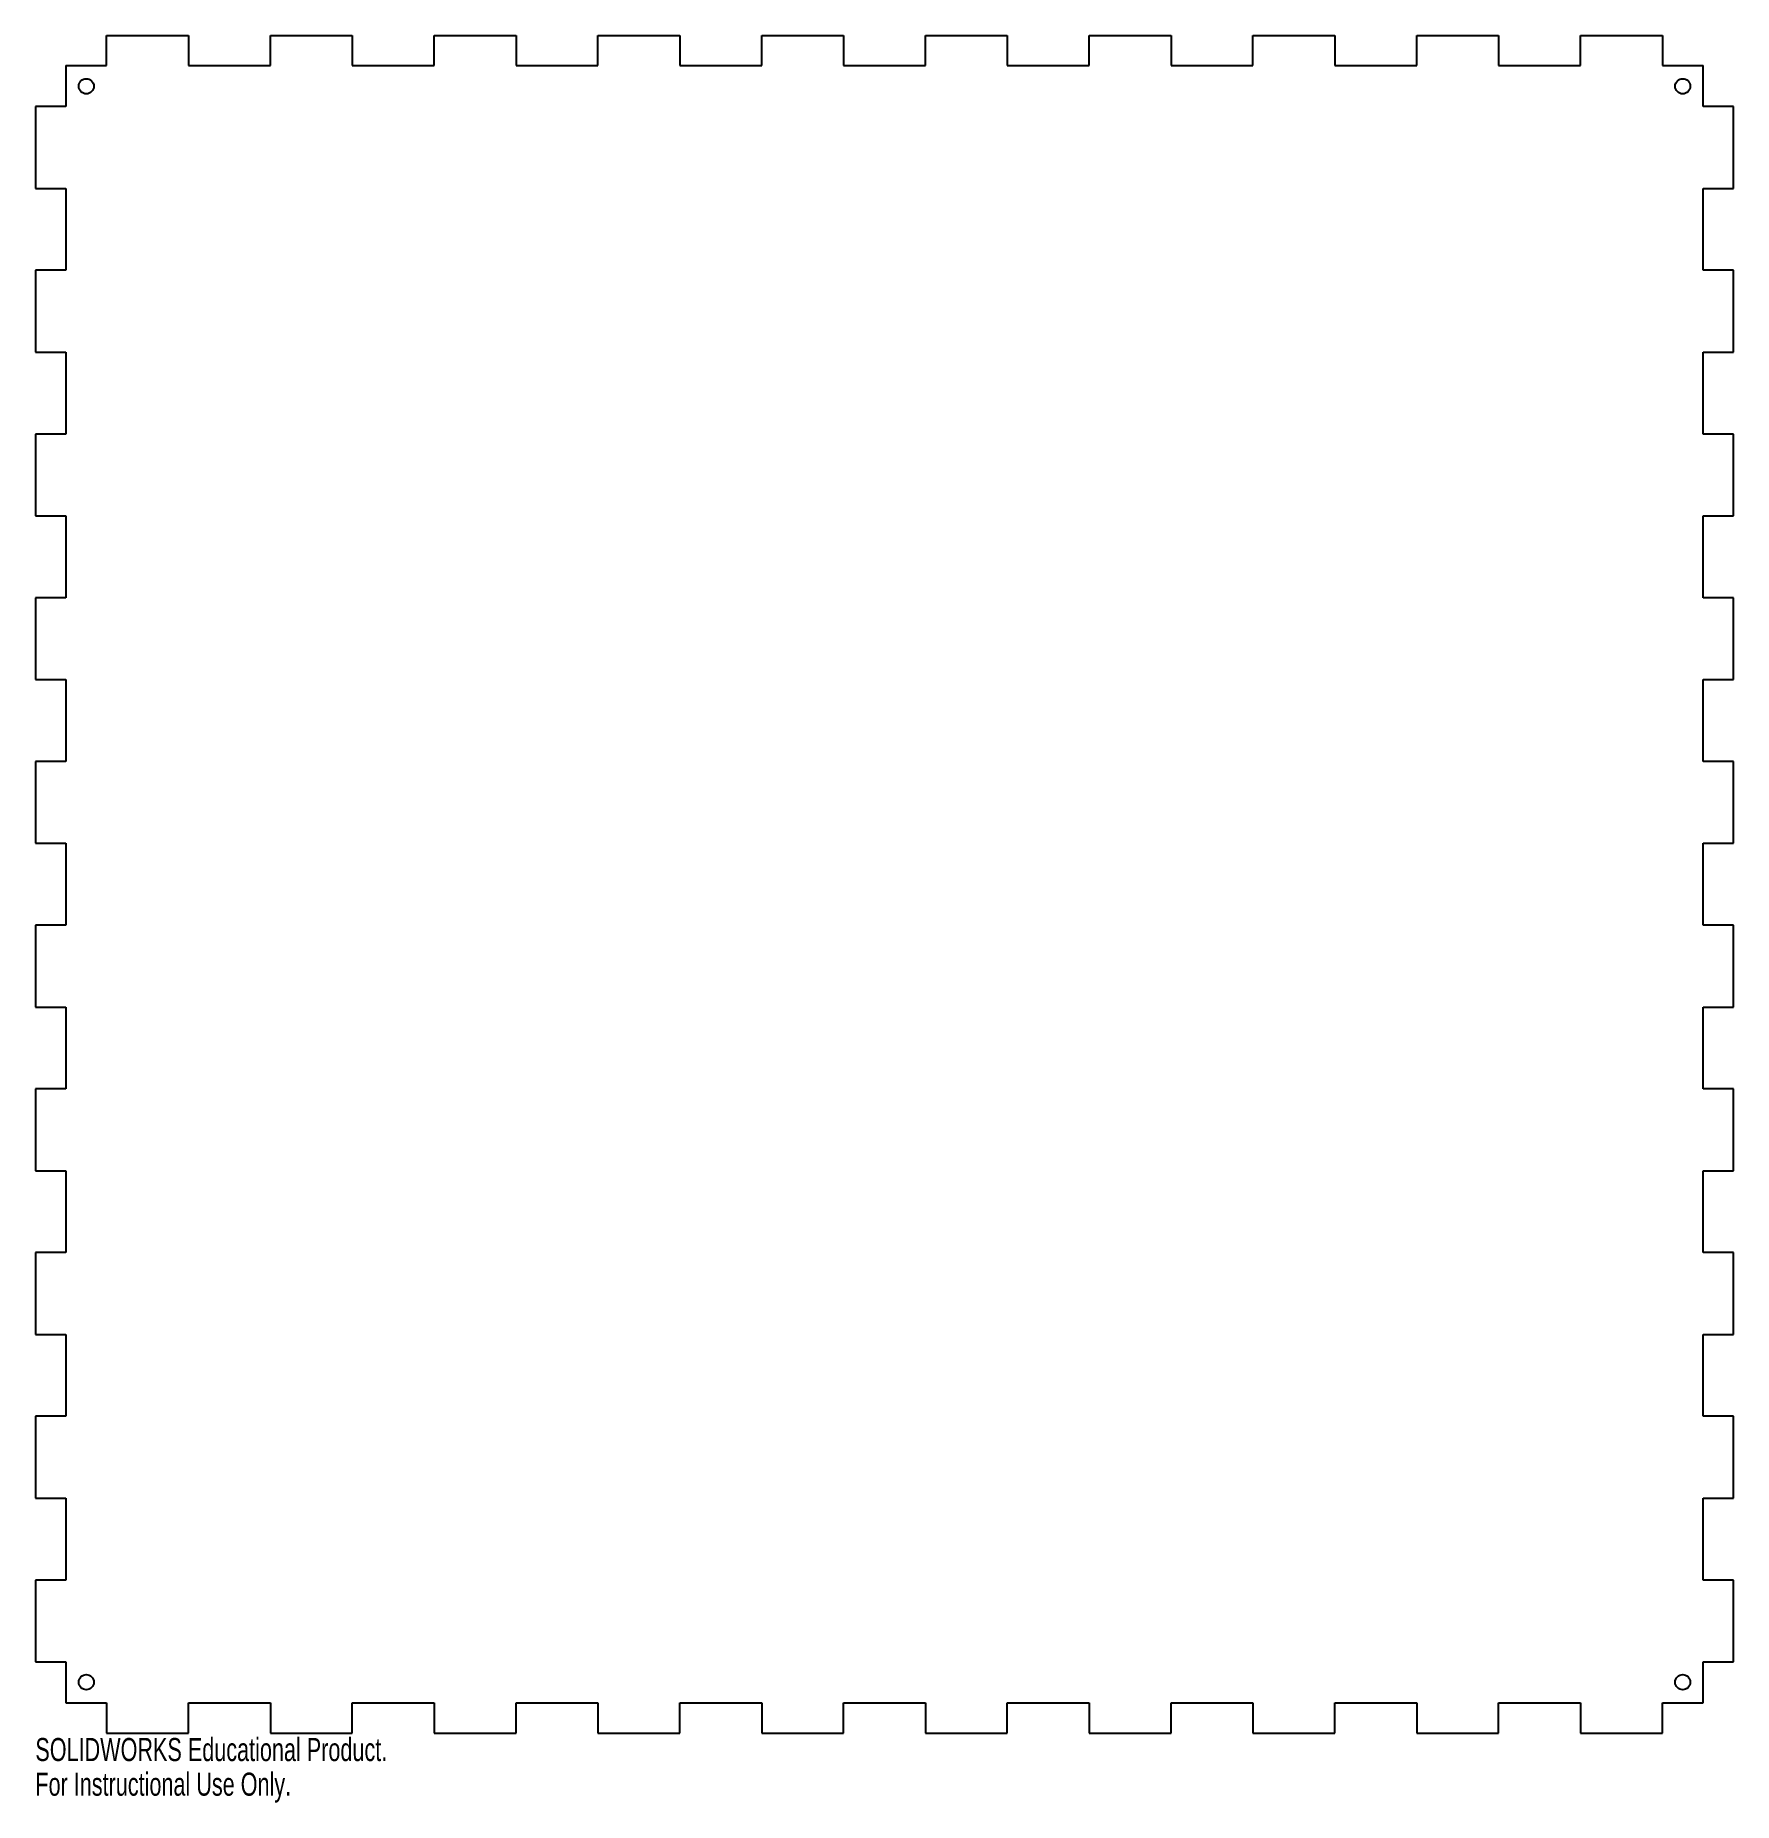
# Model space of a CAD drawing. Header units: inches. Extents: x 0 to 14, y -0.6 to 14.
import ezdxf

# ---------------------------------------------------------------- set-up
doc = ezdxf.new("R2010")
doc.units = ezdxf.units.IN
doc.header["$MEASUREMENT"] = 0
doc.styles.add('SLDTEXTSTYLE0', font='TXT', dxfattribs={"width": 0.7})

msp = doc.modelspace()

# ---------------------------------------------------------------- linework, layer by layer
at = {"color": 7, "linetype": 'Continuous', "lineweight": 25}
for p, q in [((0.5875, 13.75), (0.5875, 14)), ((0.5875, 14), (1.2625, 14)), ((1.2625, 14), (1.2625, 13.75)), ((1.9375, 13.75), (1.9375, 14)), ((1.9375, 14), (2.6125, 14)), ((2.6125, 14), (2.6125, 13.75)), ((3.2875, 13.75), (3.2875, 14)), ((3.2875, 14), (3.9625, 14)), ((3.9625, 14), (3.9625, 13.75)), ((4.6375, 13.75), (4.6375, 14)), ((4.6375, 14), (5.3125, 14)), ((5.3125, 14), (5.3125, 13.75)), ((5.9875, 13.75), (5.9875, 14)), ((5.9875, 14), (6.6625, 14)), ((6.6625, 14), (6.6625, 13.75)), ((7.3375, 13.75), (7.3375, 14)), ((7.3375, 14), (8.0125, 14)), ((8.0125, 14), (8.0125, 13.75)), ((8.6875, 13.75), (8.6875, 14)), ((8.6875, 14), (9.3625, 14)), ((9.3625, 14), (9.3625, 13.75)), ((10.0375, 13.75), (10.0375, 14)), ((10.0375, 14), (10.7125, 14)), ((10.7125, 14), (10.7125, 13.75)), ((11.3875, 13.75), (11.3875, 14)), ((11.3875, 14), (12.0625, 14)), ((12.0625, 14), (12.0625, 13.75)), ((12.7375, 13.75), (12.7375, 14)), ((12.7375, 14), (13.4125, 14)), ((13.4125, 14), (13.4125, 13.75)), ((0.25, 13.75), (0.25, 13.4125)), ((0.25, 13.75), (0.5875, 13.75)), ((1.2625, 13.75), (1.9375, 13.75)), ((2.6125, 13.75), (3.2875, 13.75)), ((3.9625, 13.75), (4.6375, 13.75)), ((5.3125, 13.75), (5.9875, 13.75)), ((6.6625, 13.75), (7.3375, 13.75)), ((8.0125, 13.75), (8.6875, 13.75)), ((9.3625, 13.75), (10.0375, 13.75)), ((10.7125, 13.75), (11.3875, 13.75)), ((12.0625, 13.75), (12.7375, 13.75)), ((13.4125, 13.75), (13.75, 13.75)), ((13.75, 13.4125), (13.75, 13.75)), ((0, 13.4125), (0, 12.7375)), ((0.25, 13.4125), (0, 13.4125)), ((14, 13.4125), (13.75, 13.4125)), ((14, 12.7375), (14, 13.4125)), ((0, 12.7375), (0.25, 12.7375)), ((0.25, 12.7375), (0.25, 12.0625)), ((13.75, 12.7375), (14, 12.7375)), ((13.75, 12.0625), (13.75, 12.7375)), ((0, 12.0625), (0, 11.3875)), ((0.25, 12.0625), (0, 12.0625)), ((14, 12.0625), (13.75, 12.0625)), ((14, 11.3875), (14, 12.0625)), ((0, 11.3875), (0.25, 11.3875)), ((0.25, 11.3875), (0.25, 10.7125)), ((13.75, 11.3875), (14, 11.3875)), ((13.75, 10.7125), (13.75, 11.3875)), ((0, 10.7125), (0, 10.0375)), ((0.25, 10.7125), (0, 10.7125)), ((14, 10.7125), (13.75, 10.7125)), ((14, 10.0375), (14, 10.7125)), ((0, 10.0375), (0.25, 10.0375)), ((0.25, 10.0375), (0.25, 9.3625)), ((13.75, 10.0375), (14, 10.0375)), ((13.75, 9.3625), (13.75, 10.0375)), ((0, 9.3625), (0, 8.6875)), ((0.25, 9.3625), (0, 9.3625)), ((14, 9.3625), (13.75, 9.3625)), ((14, 8.6875), (14, 9.3625)), ((0, 8.6875), (0.25, 8.6875)), ((0.25, 8.6875), (0.25, 8.0125)), ((13.75, 8.6875), (14, 8.6875)), ((13.75, 8.0125), (13.75, 8.6875)), ((0, 8.0125), (0, 7.3375)), ((0.25, 8.0125), (0, 8.0125)), ((14, 8.0125), (13.75, 8.0125)), ((14, 7.3375), (14, 8.0125)), ((0, 7.3375), (0.25, 7.3375)), ((0.25, 7.3375), (0.25, 6.6625)), ((13.75, 7.3375), (14, 7.3375)), ((13.75, 6.6625), (13.75, 7.3375)), ((0, 6.6625), (0, 5.9875)), ((0.25, 6.6625), (0, 6.6625)), ((14, 6.6625), (13.75, 6.6625)), ((14, 5.9875), (14, 6.6625)), ((0, 5.9875), (0.25, 5.9875)), ((0.25, 5.9875), (0.25, 5.3125)), ((13.75, 5.9875), (14, 5.9875)), ((13.75, 5.3125), (13.75, 5.9875)), ((0, 5.3125), (0, 4.6375)), ((0.25, 5.3125), (0, 5.3125)), ((14, 5.3125), (13.75, 5.3125)), ((14, 4.6375), (14, 5.3125)), ((0, 4.6375), (0.25, 4.6375)), ((0.25, 4.6375), (0.25, 3.9625)), ((13.75, 4.6375), (14, 4.6375)), ((13.75, 3.9625), (13.75, 4.6375)), ((0, 3.9625), (0, 3.2875)), ((0.25, 3.9625), (0, 3.9625)), ((14, 3.9625), (13.75, 3.9625)), ((14, 3.2875), (14, 3.9625)), ((0, 3.2875), (0.25, 3.2875)), ((0.25, 3.2875), (0.25, 2.6125)), ((13.75, 3.2875), (14, 3.2875)), ((13.75, 2.6125), (13.75, 3.2875)), ((0, 2.6125), (0, 1.9375)), ((0.25, 2.6125), (0, 2.6125)), ((14, 2.6125), (13.75, 2.6125)), ((14, 1.9375), (14, 2.6125)), ((0, 1.9375), (0.25, 1.9375)), ((0.25, 1.9375), (0.25, 1.2625)), ((13.75, 1.9375), (14, 1.9375)), ((13.75, 1.2625), (13.75, 1.9375)), ((0, 1.2625), (0, 0.5875)), ((0.25, 1.2625), (0, 1.2625)), ((14, 1.2625), (13.75, 1.2625)), ((14, 0.5875), (14, 1.2625)), ((0, 0.5875), (0.25, 0.5875)), ((0.25, 0.5875), (0.25, 0.25)), ((13.75, 0.5875), (14, 0.5875)), ((13.75, 0.25), (13.75, 0.5875)), ((0.25, 0.25), (0.5875, 0.25)), ((0.5875, 0.25), (0.5875, 0)), ((1.2625, 0.25), (1.9375, 0.25)), ((1.2625, 0), (1.2625, 0.25)), ((1.9375, 0.25), (1.9375, 0)), ((2.6125, 0.25), (3.2875, 0.25)), ((2.6125, 0), (2.6125, 0.25)), ((3.2875, 0.25), (3.2875, 0)), ((3.9625, 0.25), (4.6375, 0.25)), ((3.9625, 0), (3.9625, 0.25)), ((4.6375, 0.25), (4.6375, 0)), ((5.3125, 0.25), (5.9875, 0.25)), ((5.3125, 0), (5.3125, 0.25)), ((5.9875, 0.25), (5.9875, 0)), ((6.6625, 0.25), (7.3375, 0.25)), ((6.6625, 0), (6.6625, 0.25)), ((7.3375, 0.25), (7.3375, 0)), ((8.0125, 0.25), (8.6875, 0.25)), ((8.0125, 0), (8.0125, 0.25)), ((8.6875, 0.25), (8.6875, 0)), ((9.3625, 0.25), (10.0375, 0.25)), ((9.3625, 0), (9.3625, 0.25)), ((10.0375, 0.25), (10.0375, 0)), ((10.7125, 0.25), (11.3875, 0.25)), ((10.7125, 0), (10.7125, 0.25)), ((11.3875, 0.25), (11.3875, 0)), ((12.0625, 0.25), (12.7375, 0.25)), ((12.0625, 0), (12.0625, 0.25)), ((12.7375, 0.25), (12.7375, 0)), ((13.4125, 0.25), (13.75, 0.25)), ((13.4125, 0), (13.4125, 0.25)), ((0.5875, 0), (1.2625, 0)), ((1.9375, 0), (2.6125, 0)), ((3.2875, 0), (3.9625, 0)), ((4.6375, 0), (5.3125, 0)), ((5.9875, 0), (6.6625, 0)), ((7.3375, 0), (8.0125, 0)), ((8.6875, 0), (9.3625, 0)), ((10.0375, 0), (10.7125, 0)), ((11.3875, 0), (12.0625, 0)), ((12.7375, 0), (13.4125, 0))]:
    msp.add_line(p, q, dxfattribs=at)
for centre in [(0.42, 13.58), (13.58, 13.58), (0.42, 0.42), (13.58, 0.42)]:
    msp.add_circle(centre, 0.0625, dxfattribs=at)

# ---------------------------------------------------------------- texts
at = {"color": 7, "linetype": 'Continuous', "char_height": 0.1903, "attachment_point": 1, "style": 'SLDTEXTSTYLE0'}
for s, insert in [('SOLIDWORKS Educational Product.', (0, -0.0401)), ('For Instructional Use Only.', (0, -0.3256))]:
    msp.add_mtext(s, dxfattribs=dict(at, insert=insert))

doc.saveas('drawing.dxf')
